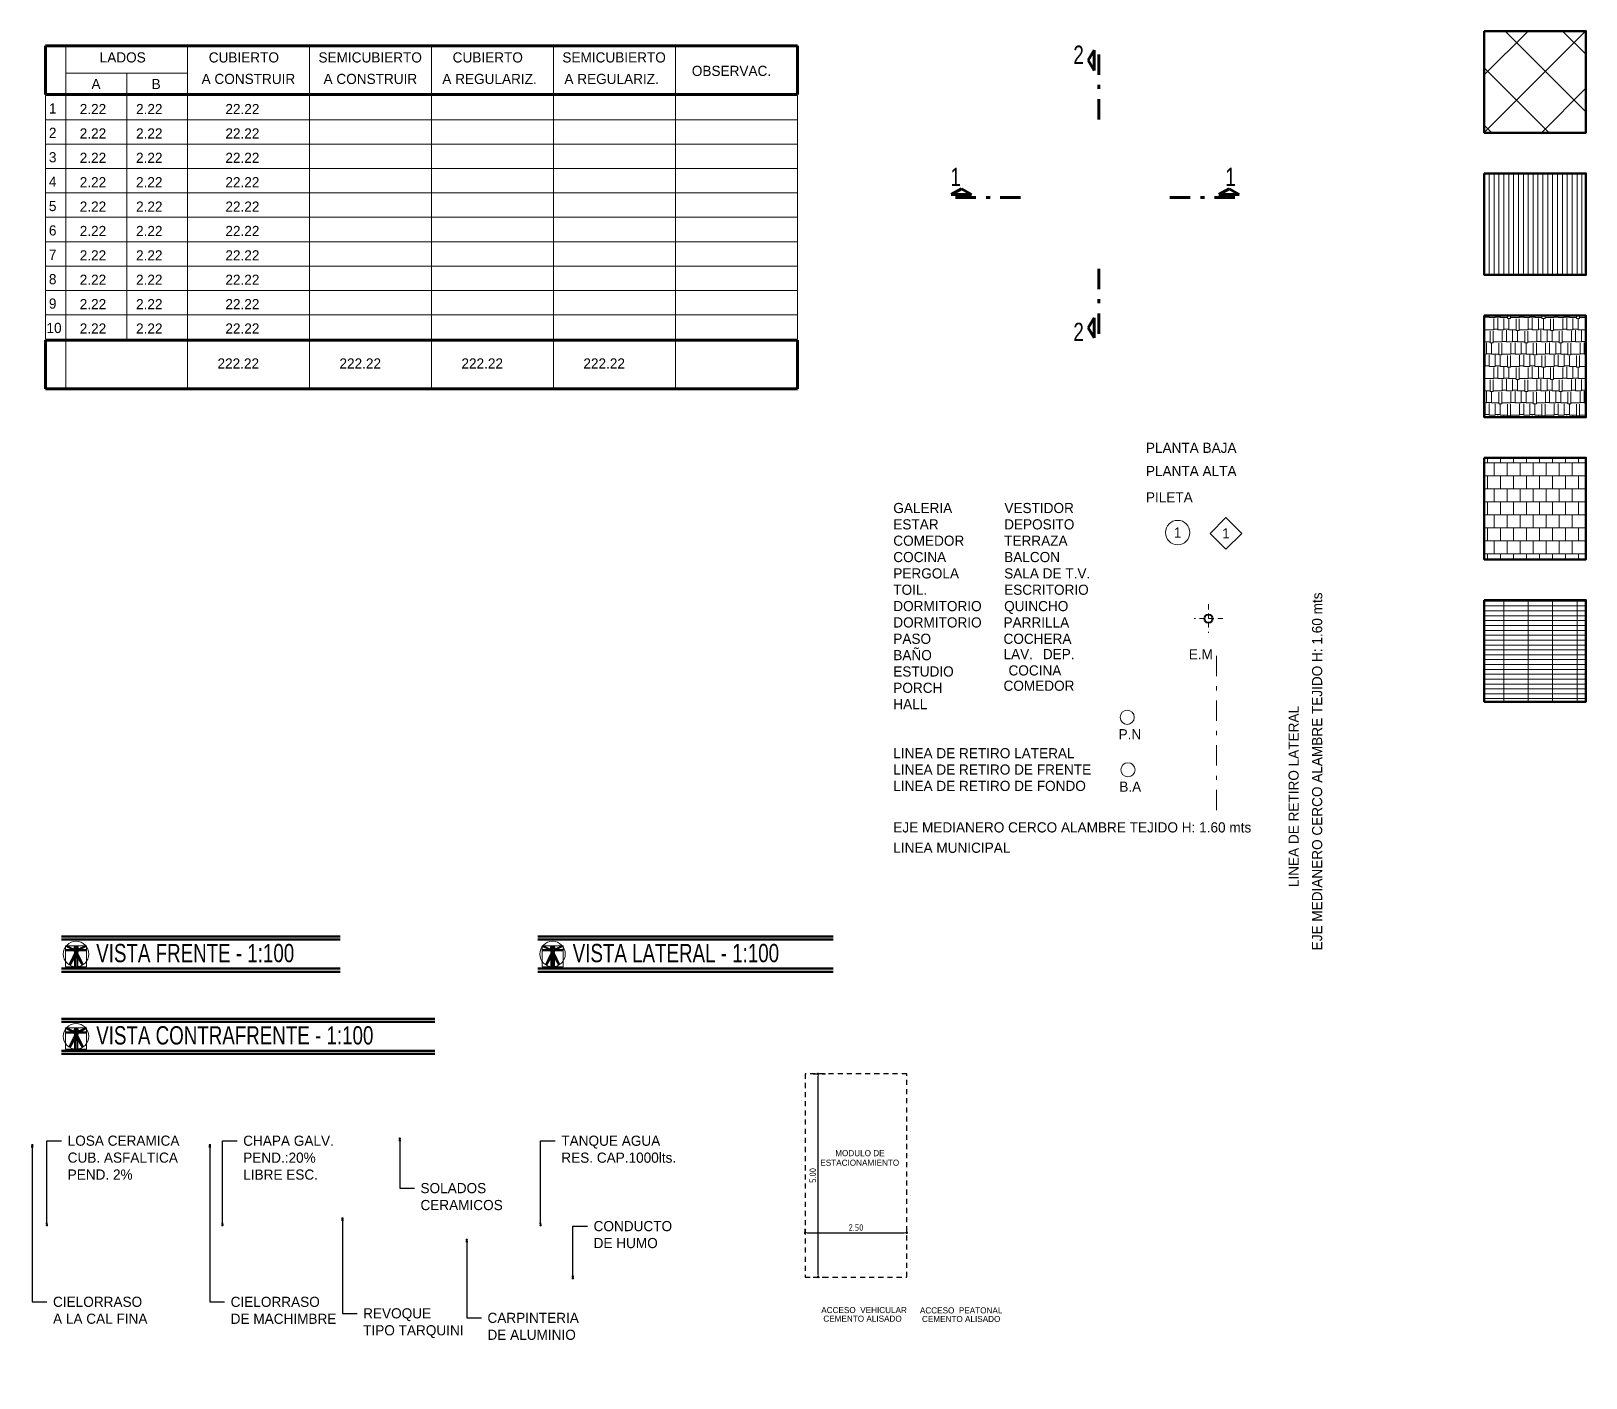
# Model space of a CAD drawing. Extents: x 233 to 569, y -241 to -74.
# Drawn here: x 475.55 to 513.8, y -205.48 to -172.34 of the extents above; entities that cross this region are included whole.
import ezdxf
from ezdxf import colors
from ezdxf.entities.mleader import LeaderData, LeaderLine
from ezdxf.enums import TextEntityAlignment as Align
from ezdxf.math import Vec2, Vec3

# ---------------------------------------------------------------- set-up
doc = ezdxf.new("R2010")
doc.units = 0
doc.header["$MEASUREMENT"] = 0
for name, pattern in [('ACAD_ISO03W100', [30, 12, -18]), ('DASHDOT', [1, 0.5, -0.25, 0, -0.25]), ('DOT2', [0.125, 0, -0.125]), ('HIDDEN2', [0.1875, 0.125, -0.0625])]:
    doc.linetypes.add(name, pattern=pattern)
doc.layers.get('0').update_dxf_attribs({"linetype": 'CONTINUOUS', "lineweight": 50})
doc.layers.get('DEFPOINTS').update_dxf_attribs({"linetype": 'CONTINUOUS'})
for name, color, linetype, lineweight in [('ACOTACIONES', 1, 'CONTINUOUS', 9), ('AUXILIAR', 8, 'CONTINUOUS', 9), ('COTAS', 1, 'CONTINUOUS', 9), ('GRAFISMOS', 8, 'CONTINUOUS', 13), ('LINEAS', 2, 'CONTINUOUS', 20), ('MARCOS', 4, 'CONTINUOUS', 80), ('TECHOS', 3, 'CONTINUOUS', 40), ('TEXTOGREEN', 3, 'CONTINUOUS', 40)]:
    doc.layers.add(name, color=color, linetype=linetype, lineweight=lineweight)
doc.layers.add('RETIRO', color=252, linetype='ACAD_ISO03W100')
doc.styles.add('ARIAL', font='')
doc.styles.add('AVANT', font='bahnschrift.ttf')
doc.styles.add('DAVID', font='bahnschrift.ttf')
doc.styles.add('DIN', font='bahnschrift.ttf')
doc.styles.add('SWISS LT CN BT', font='bahnschrift.ttf')
doc.styles.add('SWISSLTCNBT', font='bahnschrift.ttf')
doc.styles.add('TEMPUS', font='GILC____.TTF')
doc.styles.get('ARIAL').set_extended_font_data('DIN')
doc.dimstyles.new('PLANTA', dxfattribs={"dimscale": 0, "dimtxt": 0.16, "dimasz": 0.06, "dimexe": 0.18, "dimexo": 0, "dimgap": 0.05, "dimtad": 1, "dimzin": 0, "dimdsep": 46, "dimtxsty": 'ARIAL', "dimblk1": 'DOT', "dimblk2": 'DOT', "dimsah": 1, "dimcen": 0.09, "dimclrd": 1, "dimclre": 1, "dimclrt": 3, "dimadec": 0, "dimazin": 0, "dimtfac": 1, "dimtofl": 0, "dimtmove": 0, "dimatfit": 3, "dimldrblk": 'DOT', "dimfxl": 0.18, "dimtolj": 1, "dimtzin": 0, "dimarcsym": 0})
pattern_1 = [(45, (-259.65193, 183.895043), (-0.01254332228, 0.01254332228), [])]
pattern_2 = [(45, (-259.65193, 181.870588), (-0.01254332228, 0.01254332228), [])]
pattern_3 = [(45, (-247.931167, 183.895043), (-0.01254332228, 0.01254332228), [])]

# ---------------------------------------------------------------- blocks, each defined once
blk = doc.blocks.new('_DOT')
at = {"color": 0, "linetype": 'ByBlock'}
blk.add_line((-0.5, 0), (-1, 0), dxfattribs=at)
at = {"color": 0, "linetype": 'ByBlock', "const_width": 0.5}
blk.add_lwpolyline([(-0.25, 0, 1), (0.25, 0, 1)], format="xyb", close=True, dxfattribs=at)
blk = doc.blocks.new('*D144')
at = {"layer": 'COTAS', "color": 1, "linetype": 'DOT2', "lineweight": -2, "transparency": 16777216}
for p, q in [((494.594, -201.911), (494.594, -201.731)), ((497.094, -201.911), (497.094, -201.731))]:
    blk.add_line(p, q, dxfattribs=at)
at = {"layer": 'COTAS', "color": 1, "lineweight": -2, "transparency": 16777216}
blk.add_line((494.654, -201.911), (497.034, -201.911), dxfattribs=at)
at = {"layer": 'DEFPOINTS', "color": 0, "transparency": 16777216}
for p in [(494.594, -201.911), (497.094, -201.911), (497.094, -201.911)]:
    blk.add_point(p, dxfattribs=at)
at = {"layer": 'COTAS', "color": 1, "lineweight": -2, "transparency": 16777216, "xscale": 0.06, "yscale": 0.06, "zscale": 0.06, "rotation": 180}
blk.add_blockref('_DOT', (494.594, -201.911), dxfattribs=at)
at = {"layer": 'COTAS', "color": 1, "lineweight": -2, "transparency": 16777216, "xscale": 0.06, "yscale": 0.06, "zscale": 0.06}
blk.add_blockref('_DOT', (497.094, -201.911), dxfattribs=at)
at = {"layer": 'COTAS', "color": 3, "transparency": 16777216, "insert": (495.844, -201.78), "char_height": 0.16, "attachment_point": 5, "style": 'ARIAL'}
blk.add_mtext('\\A1;2.50', dxfattribs=at)
blk = doc.blocks.new('*D145')
at = {"layer": 'COTAS', "color": 1, "linetype": 'DOT2', "lineweight": -2, "transparency": 16777216}
for p, q in [((494.788, -197.999), (495.092, -197.999)), ((494.788, -202.999), (495.092, -202.999))]:
    blk.add_line(p, q, dxfattribs=at)
at = {"layer": 'COTAS', "color": 1, "lineweight": -2, "transparency": 16777216}
blk.add_line((494.912, -202.939), (494.912, -198.059), dxfattribs=at)
at = {"layer": 'DEFPOINTS', "color": 0, "transparency": 16777216}
for p in [(494.788, -197.999), (494.912, -197.999), (494.788, -202.999)]:
    blk.add_point(p, dxfattribs=at)
at = {"layer": 'COTAS', "color": 1, "lineweight": -2, "transparency": 16777216, "xscale": 0.06, "yscale": 0.06, "zscale": 0.06}
for p, rotation in [((494.912, -197.999), 90), ((494.912, -202.999), 270)]:
    blk.add_blockref('_DOT', p, dxfattribs=dict(at, rotation=rotation))
at = {"layer": 'COTAS', "color": 3, "transparency": 16777216, "insert": (494.781, -200.499), "char_height": 0.16, "attachment_point": 5, "rotation": 90, "style": 'ARIAL'}
blk.add_mtext('\\A1;5.00', dxfattribs=at)

msp = doc.modelspace()

# ---------------------------------------------------------------- hatches: boundary and pattern name
at = {"layer": 'AUXILIAR'}
h = msp.add_hatch(dxfattribs=at)
h.set_pattern_fill('_USER', color=256, angle=45, style=0, double=1, pattern_type=0)
h.set_pattern_definition([(45, (-36.6189, 19.7071), (-0.7071068, 0.7071068), []), (135, (-36.6189, 19.7071), (-0.7071068, -0.7071068), [])])
h.paths.add_polyline_path([(513.7998, -172.3426), (511.2998, -172.3426), (511.2998, -174.8426), (513.7998, -174.8426)])
h = msp.add_hatch(dxfattribs=at)
h.set_pattern_fill('_USER', color=256, scale=0.12, style=0, pattern_type=0)
h.set_pattern_definition([(0, (-36.61892, 18.95161), (0, 0.12), [])])
h.paths.add_polyline_path([(513.7998, -186.3426), (511.2998, -186.3426), (511.2998, -188.8426), (513.7998, -188.8426)])
at = {"layer": 'GRAFISMOS'}
h = msp.add_hatch(dxfattribs=at)
h.set_pattern_fill('_USER', color=256, scale=0.12, angle=90, style=0, pattern_type=0)
h.set_pattern_definition([(90, (-36.61892, 18.95161), (-0.12, 7e-18), [])])
h.paths.add_polyline_path([(513.7998, -175.8426), (511.2998, -175.8426), (511.2998, -178.3426), (513.7998, -178.3426)])
h = msp.add_hatch(dxfattribs=at)
h.set_pattern_fill('AR-RSHKE', color=256, scale=0.025, style=0)
h.set_pattern_definition([(0, (-36.61892, 26.7071), (0.6375, 0.3), [0.15, -0.125, 0.175, -0.075, 0.225, -0.1]), (0, (-36.46892, 26.7196), (0.6375, 0.3), [0.125, -0.475, 0.1, -0.15]), (0, (-36.16892, 26.68836), (0.6375, 0.3), [0.075, -0.775]), (90, (-36.61892, 26.7071), (-0.2125, 0.3), [0.2875, -0.9125]), (90, (-36.46892, 26.7071), (-0.2125, 0.3), [0.28125, -0.91875]), (90, (-36.34392, 26.7071), (-0.2125, 0.3), [0.2625, -0.9375]), (90, (-36.16892, 26.68836), (-0.2125, 0.3), [0.2875, -0.9125]), (90, (-36.09392, 26.68836), (-0.2125, 0.3), [0.2875, -0.9125]), (90, (-35.86892, 26.7071), (-0.2125, 0.3), [0.275, -0.925])])
h.paths.add_polyline_path([(513.7998, -179.3426), (511.2998, -179.3426), (511.2998, -181.8426), (513.7998, -181.8426)])
h = msp.add_hatch(dxfattribs=at)
h.set_pattern_fill('AR-B88', color=256, scale=0.04, style=0)
h.set_pattern_definition([(0, (-36.61892, 18.9516), (0, 0.32), []), (90, (-36.61892, 18.95161), (-0.16, 0.32), [0.32, -0.32])])
h.paths.add_polyline_path([(513.7998, -182.8426), (511.2998, -182.8426), (511.2998, -185.3426), (513.7998, -185.3426)])
at = {"layer": 'GRAFISMOS', "linetype": 'Continuous'}
h = msp.add_hatch(dxfattribs=at)
h.set_pattern_fill('_USER', color=256, scale=0.017739, angle=45, pattern_type=0)
h.set_pattern_definition(pattern_1)
h.paths.add_polyline_path([(476.705, -195.0268), (476.7018, -195.0199), (476.7158, -194.9732), (476.9172, -194.9732), (476.9172, -194.9398), (476.6962, -194.9398, 0.6769222), (476.6666, -194.8468), (476.659, -194.8468, 0.6769222), (476.6294, -194.9398), (476.4026, -194.9398), (476.4026, -194.9732), (476.6098, -194.9732), (476.6238, -195.0199), (476.6205, -195.0268), (476.6205, -195.364, 0.0232991), (476.6497, -195.3663), (476.6497, -195.1591, -1), (476.6759, -195.1591), (476.6759, -195.366, 0.0233419), (476.705, -195.3631)])
h = msp.add_hatch(dxfattribs=at)
h.set_pattern_fill('_USER', color=9, scale=0.017739, angle=45, pattern_type=0)
h.set_pattern_definition(pattern_1)
h.paths.add_polyline_path([(476.9131, -194.8676, 0.0211603), (476.8965, -194.8468), (476.8847, -194.8468), (476.7058, -194.9294, -0.0674267), (476.6962, -194.9398), (476.7671, -194.9398)])
h.paths.add_polyline_path([(476.4409, -194.8468), (476.4226, -194.8468, 0.0188448), (476.4078, -194.8652), (476.5584, -194.9398), (476.6294, -194.9398, -0.0674267), (476.6198, -194.9294)])
h.paths.add_polyline_path([(476.6205, -195.0268), (476.485, -195.3134, 0.0276533), (476.5149, -195.3311), (476.6205, -195.1503)])
h.paths.add_polyline_path([(476.705, -195.0268), (476.705, -195.1503), (476.8092, -195.3285, 0.0279173), (476.839, -195.3101)])
h = msp.add_hatch(dxfattribs=at)
h.set_pattern_fill('_USER', color=256, scale=0.017739, angle=45, pattern_type=0)
h.set_pattern_definition(pattern_3)
h.paths.add_polyline_path([(488.4258, -195.0268), (488.4225, -195.0199), (488.4365, -194.9732), (488.6379, -194.9732), (488.6379, -194.9398), (488.4169, -194.9398, 0.6769222), (488.3874, -194.8468), (488.3797, -194.8468, 0.6769222), (488.3502, -194.9398), (488.1234, -194.9398), (488.1234, -194.9732), (488.3306, -194.9732), (488.3446, -195.0199), (488.3413, -195.0268), (488.3413, -195.364, 0.0232991), (488.3705, -195.3663), (488.3705, -195.1591, -1), (488.3966, -195.1591), (488.3966, -195.366, 0.0233419), (488.4258, -195.3631)])
h = msp.add_hatch(dxfattribs=at)
h.set_pattern_fill('_USER', color=9, scale=0.017739, angle=45, pattern_type=0)
h.set_pattern_definition(pattern_3)
h.paths.add_polyline_path([(488.6338, -194.8676, 0.0211603), (488.6173, -194.8468), (488.6054, -194.8468), (488.4265, -194.9294, -0.0674267), (488.4169, -194.9398), (488.4879, -194.9398)])
h.paths.add_polyline_path([(488.1617, -194.8468), (488.1433, -194.8468, 0.0188448), (488.1285, -194.8652), (488.2792, -194.9398), (488.3502, -194.9398, -0.0674267), (488.3406, -194.9294)])
h.paths.add_polyline_path([(488.3413, -195.0268), (488.2058, -195.3134, 0.0276533), (488.2356, -195.3311), (488.3413, -195.1503)])
h.paths.add_polyline_path([(488.4258, -195.0268), (488.4258, -195.1503), (488.5299, -195.3285, 0.0279173), (488.5597, -195.3101)])
h = msp.add_hatch(dxfattribs=at)
h.set_pattern_fill('_USER', color=256, scale=0.017739, angle=45, pattern_type=0)
h.set_pattern_definition(pattern_2)
h.paths.add_polyline_path([(476.705, -197.0512), (476.7018, -197.0443), (476.7158, -196.9977), (476.9172, -196.9977), (476.9172, -196.9642), (476.6962, -196.9642, 0.6769222), (476.6666, -196.8713), (476.659, -196.8713, 0.6769222), (476.6294, -196.9642), (476.4026, -196.9642), (476.4026, -196.9977), (476.6098, -196.9977), (476.6238, -197.0443), (476.6205, -197.0512), (476.6205, -197.3884, 0.0232991), (476.6497, -197.3907), (476.6497, -197.1835, -1), (476.6759, -197.1835), (476.6759, -197.3904, 0.0233419), (476.705, -197.3876)])
h = msp.add_hatch(dxfattribs=at)
h.set_pattern_fill('_USER', color=9, scale=0.017739, angle=45, pattern_type=0)
h.set_pattern_definition(pattern_2)
h.paths.add_polyline_path([(476.9131, -196.892, 0.0211603), (476.8965, -196.8713), (476.8847, -196.8713), (476.7058, -196.9539, -0.0674267), (476.6962, -196.9642), (476.7671, -196.9642)])
h.paths.add_polyline_path([(476.4409, -196.8713), (476.4226, -196.8713, 0.0188448), (476.4078, -196.8897), (476.5584, -196.9642), (476.6294, -196.9642, -0.0674267), (476.6198, -196.9539)])
h.paths.add_polyline_path([(476.6205, -197.0512), (476.485, -197.3379, 0.0276533), (476.5149, -197.3555), (476.6205, -197.1747)])
h.paths.add_polyline_path([(476.705, -197.0512), (476.705, -197.1747), (476.8092, -197.3529, 0.0279173), (476.839, -197.3345)])
at = {"layer": 'LINEAS'}
h = msp.add_hatch(dxfattribs=at)
h.set_pattern_fill('_USER', color=256, scale=0.6, angle=90, style=0, pattern_type=0)
h.set_pattern_definition([(90, (-36.6189, 23.2071), (-0.6, 4e-17), [])])
h.paths.add_polyline_path([(513.7998, -186.3426), (511.2998, -186.3426), (511.2998, -188.8426), (513.7998, -188.8426)])

# ---------------------------------------------------------------- linework, layer by layer
for p, q in [((476.2991, -194.6182), (483.1542, -194.6182)), ((488.0198, -194.6182), (495.2801, -194.6182)), ((476.2991, -195.4869), (483.1542, -195.4869)), ((488.0198, -195.4869), (495.2801, -195.4869)), ((476.2991, -196.6427), (485.4871, -196.6427)), ((476.2991, -197.5114), (485.4871, -197.5114))]:
    msp.add_line(p, q)
at = {"color": 1}
for p, q in [((476.2991, -194.6932), (483.1542, -194.6932)), ((488.0198, -194.6932), (495.2801, -194.6932)), ((476.2991, -195.4119), (483.1542, -195.4119)), ((488.0198, -195.4119), (495.2801, -195.4119)), ((476.2991, -196.7177), (485.4871, -196.7177)), ((476.2991, -197.4364), (485.4871, -197.4364))]:
    msp.add_line(p, q, dxfattribs=at)
for points in [[(511.2998, -172.3426), (513.7998, -172.3426), (513.7998, -174.8426), (511.2998, -174.8426)], [(511.2998, -175.8426), (513.7998, -175.8426), (513.7998, -178.3426), (511.2998, -178.3426)], [(511.2998, -179.3426), (513.7998, -179.3426), (513.7998, -181.8426), (511.2998, -181.8426)], [(511.2998, -182.8426), (513.7998, -182.8426), (513.7998, -185.3426), (511.2998, -185.3426)], [(511.2998, -186.3426), (513.7998, -186.3426), (513.7998, -188.8426), (511.2998, -188.8426)]]:
    msp.add_lwpolyline(points, close=True)
at = {"layer": 'ACOTACIONES'}
for p, q in [((476.4049, -172.7044), (476.4049, -181.1444)), ((479.4049, -172.7044), (479.4049, -181.1444)), ((482.4049, -172.7044), (482.4049, -181.1444)), ((485.4049, -172.7044), (485.4049, -181.1444)), ((488.4049, -172.7044), (488.4049, -181.1444)), ((491.4049, -172.7044), (491.4049, -181.1444)), ((479.4049, -173.3758), (476.4049, -173.3758)), ((477.9049, -173.3758), (477.9049, -179.9244)), ((494.4049, -173.9244), (475.9049, -173.9244)), ((475.9049, -173.9244), (475.9049, -179.9244)), ((494.4049, -173.9244), (494.4049, -179.9244)), ((494.4049, -174.5244), (475.9049, -174.5244)), ((494.4049, -175.1244), (475.9049, -175.1244)), ((494.4049, -175.7244), (475.9049, -175.7244)), ((494.4049, -176.3244), (475.9049, -176.3244)), ((494.4049, -176.9244), (475.9049, -176.9244)), ((494.4049, -177.5244), (475.9049, -177.5244)), ((494.4049, -178.1244), (475.9049, -178.1244)), ((494.4049, -178.7244), (475.9049, -178.7244)), ((494.4049, -179.3244), (475.9049, -179.3244)), ((494.4049, -179.9244), (475.9049, -179.9244))]:
    msp.add_line(p, q, dxfattribs=at)
at = {"layer": 'AUXILIAR', "linetype": 'HIDDEN2'}
for p, q in [((504.516, -186.4466), (504.516, -187.1522)), ((504.8689, -186.7994), (504.1632, -186.7994))]:
    msp.add_line(p, q, dxfattribs=at)
at = {"layer": 'AUXILIAR'}
for centre in [(502.5173, -189.2274), (502.5355, -190.5178)]:
    msp.add_circle(centre, 0.1738, dxfattribs=at)
at = {"layer": 'COTAS'}
msp.add_lwpolyline([(504.9449, -185.0906), (505.3338, -184.7017), (504.9449, -184.3128), (504.556, -184.7017)], close=True, dxfattribs=at)
msp.add_circle((503.7571, -184.6816), 0.3, dxfattribs=at)
at = {"layer": 'GRAFISMOS', "linetype": 'Continuous'}
for p, q in [((476.4026, -194.8468), (476.9172, -194.8468)), ((476.4026, -194.8468), (476.4026, -195.3663)), ((476.6294, -194.9398), (476.4026, -194.9398)), ((476.6098, -194.9732), (476.4026, -194.9732)), ((476.5584, -194.9398), (476.4078, -194.8652)), ((476.6198, -194.9294), (476.4409, -194.8468)), ((476.6205, -195.0268), (476.485, -195.3134)), ((476.6098, -194.9732), (476.6238, -195.0199)), ((476.6205, -195.0268), (476.6238, -195.0199)), ((476.6205, -195.0268), (476.6205, -195.3663)), ((476.6962, -194.9398), (476.9172, -194.9398)), ((476.7158, -194.9732), (476.7018, -195.0199)), ((476.705, -195.0268), (476.7018, -195.0199)), ((476.705, -195.0268), (476.839, -195.3101)), ((476.705, -195.0268), (476.705, -195.3663)), ((476.7058, -194.9294), (476.8847, -194.8468)), ((476.7158, -194.9732), (476.9172, -194.9732)), ((476.7671, -194.9398), (476.9131, -194.8676)), ((476.9172, -194.8468), (476.9172, -195.3663)), ((488.1234, -194.8468), (488.6379, -194.8468)), ((488.1234, -194.8468), (488.1234, -195.3663)), ((488.3502, -194.9398), (488.1234, -194.9398)), ((488.3306, -194.9732), (488.1234, -194.9732)), ((488.2792, -194.9398), (488.1285, -194.8652)), ((488.3406, -194.9294), (488.1617, -194.8468)), ((488.3413, -195.0268), (488.2058, -195.3134)), ((488.3306, -194.9732), (488.3446, -195.0199)), ((488.3413, -195.0268), (488.3446, -195.0199)), ((488.3413, -195.0268), (488.3413, -195.3663)), ((488.4169, -194.9398), (488.6379, -194.9398)), ((488.4365, -194.9732), (488.4225, -195.0199)), ((488.4258, -195.0268), (488.4225, -195.0199)), ((488.4258, -195.0268), (488.5597, -195.3101)), ((488.4258, -195.0268), (488.4258, -195.3663)), ((488.4265, -194.9294), (488.6054, -194.8468)), ((488.4365, -194.9732), (488.6379, -194.9732)), ((488.4879, -194.9398), (488.6338, -194.8676)), ((488.6379, -194.8468), (488.6379, -195.3663)), ((476.4026, -195.3663), (476.9172, -195.3663)), ((476.5149, -195.3311), (476.6205, -195.1503)), ((476.6497, -195.3663), (476.6497, -195.1591)), ((476.6759, -195.3663), (476.6759, -195.1591)), ((476.8092, -195.3285), (476.705, -195.1503)), ((488.1234, -195.3663), (488.6379, -195.3663)), ((488.2356, -195.3311), (488.3413, -195.1503)), ((488.3705, -195.3663), (488.3705, -195.1591)), ((488.3966, -195.3663), (488.3966, -195.1591)), ((488.5299, -195.3285), (488.4258, -195.1503)), ((476.4026, -196.8713), (476.9172, -196.8713)), ((476.4026, -196.8713), (476.4026, -197.3907)), ((476.6294, -196.9642), (476.4026, -196.9642)), ((476.5584, -196.9642), (476.4078, -196.8897)), ((476.6198, -196.9539), (476.4409, -196.8713)), ((476.6962, -196.9642), (476.9172, -196.9642)), ((476.7058, -196.9539), (476.8847, -196.8713)), ((476.7671, -196.9642), (476.9131, -196.892)), ((476.9172, -196.8713), (476.9172, -197.3907)), ((476.6098, -196.9977), (476.4026, -196.9977)), ((476.6205, -197.0512), (476.485, -197.3379)), ((476.5149, -197.3555), (476.6205, -197.1747)), ((476.6098, -196.9977), (476.6238, -197.0443)), ((476.6205, -197.0512), (476.6238, -197.0443)), ((476.6205, -197.0512), (476.6205, -197.3907)), ((476.6497, -197.3907), (476.6497, -197.1835)), ((476.6759, -197.3907), (476.6759, -197.1835)), ((476.7158, -196.9977), (476.7018, -197.0443)), ((476.705, -197.0512), (476.7018, -197.0443)), ((476.705, -197.0512), (476.839, -197.3345)), ((476.705, -197.0512), (476.705, -197.3907)), ((476.8092, -197.3529), (476.705, -197.1747)), ((476.7158, -196.9977), (476.9172, -196.9977)), ((476.4026, -197.3907), (476.9172, -197.3907))]:
    msp.add_line(p, q, dxfattribs=at)
for centre in [(476.6596, -195.0526), (488.3803, -195.0526), (476.6596, -197.077)]:
    msp.add_circle(centre, 0.3138, dxfattribs=at)
for centre, radius, start, end in [((476.6628, -194.8992), 0.0525, 309.45813, 230.54187), ((488.3835, -194.8992), 0.0525, 309.45813, 230.54187), ((476.6628, -195.1591), 0.0131, 0, 180), ((488.3835, -195.1591), 0.0131, 0, 180), ((476.6628, -196.9237), 0.0525, 309.45813, 230.54187), ((476.6628, -197.1835), 0.0131, 0, 180)]:
    msp.add_arc(centre, radius, start, end, dxfattribs=at)
at = {"layer": 'LINEAS', "linetype": 'DASHDOT'}
msp.add_line((504.712, -191.5141), (504.712, -187.5141), dxfattribs=at)
at = {"layer": 'MARCOS'}
for p, q in [((475.9049, -172.7044), (494.4049, -172.7044)), ((475.9049, -173.9044), (475.9049, -172.7044)), ((494.4049, -172.7044), (494.4049, -173.9044)), ((494.4049, -173.9044), (475.9049, -173.9044)), ((494.4049, -179.9444), (475.9049, -179.9444)), ((475.9049, -179.9444), (475.9049, -181.1444)), ((494.4049, -181.1444), (494.4049, -179.9444)), ((475.9049, -181.1444), (494.4049, -181.1444))]:
    msp.add_line(p, q, dxfattribs=at)
at = {"layer": 'MARCOS', "linetype": 'DASHDOT'}
for p, q in [((501.8196, -174.5163), (501.8196, -172.811)), ((499.8947, -176.4412), (498.1894, -176.4412)), ((503.5672, -176.4412), (505.2725, -176.4412)), ((501.8196, -178.1889), (501.8196, -179.8941))]:
    msp.add_line(p, q, dxfattribs=at)
for points in [[(501.7034, -172.8121), (501.7034, -173.3101), (501.5596, -173.0611), (501.7034, -172.8121)], [(498.1902, -176.3637), (498.6882, -176.3637), (498.4392, -176.22), (498.1902, -176.3637)], [(505.2717, -176.3637), (504.7737, -176.3637), (505.0227, -176.22), (505.2717, -176.3637)], [(501.7034, -179.893), (501.7034, -179.395), (501.5596, -179.644), (501.7034, -179.893)]]:
    msp.add_lwpolyline(points, dxfattribs=at)
at = {"layer": 'RETIRO', "linetype": 'HIDDEN2'}
msp.add_lwpolyline([(494.5944, -202.9994), (497.0944, -202.9994), (497.0944, -197.9994), (494.5944, -197.9994)], close=True, dxfattribs=at)
at = {"layer": 'TECHOS'}
msp.add_circle((504.516, -186.7994), 0.1, dxfattribs=at)

# ---------------------------------------------------------------- texts
at = {"style": 'TEMPUS'}
for s, p in [('2', (501.1921, -173.1487)), ('1', (498.1678, -176.1552)), ('1', (504.9307, -176.1552)), ('2', (501.1921, -179.9696)), ('VISTA FRENTE - 1:100', (477.1562, -195.253)), ('VISTA LATERAL - 1:100', (488.877, -195.253)), ('VISTA CONTRAFRENTE - 1:100', (477.1562, -197.2774))]:
    msp.add_text(s, height=0.45, dxfattribs=at).set_placement(p)
at = {"layer": 'LINEAS', "style": 'DIN'}
for s, p in [('MODULO DE', (495.334, -200.026)), ('ESTACIONAMIENTO', (494.9683, -200.2616)), ('ACCESO  VEHICULAR', (494.991, -203.8872)), ('ACCESO  PEATONAL', (497.4173, -203.8951)), ('CEMENTO ALISADO', (495.0419, -204.0986)), ('CEMENTO ALISADO', (497.4682, -204.1065))]:
    msp.add_text(s, height=0.15, dxfattribs=at).set_placement(p)
at = {"layer": 'TECHOS'}
for s, style, p in [('LADOS', 'DAVID', (477.241, -173.1153)), ('CUBIERTO', 'DAVID', (479.9238, -173.1153)), ('SEMICUBIERTO', 'DAVID', (482.6226, -173.1153)), ('CUBIERTO', 'DAVID', (485.9238, -173.1153)), ('SEMICUBIERTO', 'DAVID', (488.6226, -173.1153)), ('OBSERVAC.', 'DAVID', (491.8072, -173.4463)), ('A', 'DAVID', (477.0393, -173.77)), ('B', 'DAVID', (478.5181, -173.77)), ('A CONSTRUIR', 'DAVID', (479.748, -173.6446)), ('A CONSTRUIR', 'DAVID', (482.748, -173.6446)), ('A REGULARIZ.', 'DAVID', (485.6699, -173.6446)), ('A REGULARIZ.', 'DAVID', (488.6724, -173.6446)), ('1', 'DAVID', (475.9918, -174.3719)), ('2', 'DAVID', (475.9918, -174.9719)), ('3', 'DAVID', (475.9918, -175.5719)), ('4', 'DAVID', (475.9918, -176.1719)), ('5', 'DAVID', (475.9918, -176.7719)), ('6', 'DAVID', (475.9918, -177.3719)), ('7', 'DAVID', (475.9918, -177.9719)), ('8', 'DAVID', (475.9918, -178.5719)), ('9', 'DAVID', (475.9918, -179.1719)), ('10', 'DAVID', (475.9325, -179.7719)), ('PLANTA BAJA', 'DIN', (502.9767, -182.7212)), ('PLANTA ALTA', 'DIN', (502.9767, -183.2933)), ('GALERIA', 'DIN', (496.7629, -184.2022)), ('VESTIDOR', 'DIN', (499.4957, -184.2022)), ('PILETA', 'DIN', (502.9767, -183.9382)), ('ESTAR', 'DIN', (496.7629, -184.6044)), ('DEPOSITO', 'DIN', (499.4896, -184.6044)), ('COMEDOR', 'DIN', (496.7629, -185.0066)), ('TERRAZA', 'DIN', (499.4896, -185.0066)), ('COCINA', 'DIN', (496.7629, -185.4088)), ('BALCON', 'DIN', (499.4896, -185.4088)), ('PERGOLA', 'DIN', (496.7629, -185.811)), ('SALA DE T.V.', 'DIN', (499.4896, -185.811)), ('TOIL.', 'DIN', (496.7629, -186.2132)), ('ESCRITORIO', 'DIN', (499.4896, -186.2132)), ('DORMITORIO', 'DIN', (496.7629, -186.6154)), ('QUINCHO', 'DIN', (499.4896, -186.6154)), ('DORMITORIO', 'DIN', (496.7629, -187.0176)), ('PARRILLA', 'DIN', (499.4738, -187.0176)), ('PASO', 'DIN', (496.7629, -187.4198)), ('COCHERA', 'DIN', (499.4738, -187.4198)), ('BAÑO', 'DIN', (496.7629, -187.822)), ('LAV.', 'DIN', (499.4738, -187.7968)), ('DEP.', 'DIN', (500.4418, -187.7968)), ('E.M', 'DIN', (504.0304, -187.8026)), ('ESTUDIO', 'DIN', (496.7629, -188.2242)), ('COCINA', 'DIN', (499.5963, -188.1985)), ('PORCH', 'DIN', (496.7629, -188.6264)), ('COMEDOR', 'DIN', (499.4738, -188.5755)), ('HALL', 'DIN', (496.7629, -189.0286)), ('P.N', 'DIN', (502.3036, -189.769)), ('LINEA DE RETIRO LATERAL', 'DIN', (496.7629, -190.2351)), ('LINEA DE RETIRO DE FRENTE', 'DIN', (496.7629, -190.6373)), ('LINEA DE RETIRO DE FONDO', 'DIN', (496.7629, -191.0395)), ('B.A', 'DIN', (502.3218, -191.0593)), ('EJE MEDIANERO CERCO ALAMBRE TEJIDO H: 1.60 mts', 'DIN', (496.7629, -192.0607)), ('LINEA MUNICIPAL', 'DIN', (496.7629, -192.5619))]:
    msp.add_text(s, height=0.25, dxfattribs=dict(at, style=style)).set_placement(p)
at = {"layer": 'TECHOS', "style": 'DIN'}
for s, p in [('EJE MEDIANERO CERCO ALAMBRE TEJIDO H: 1.60 mts', (507.3129, -194.9612)), ('LINEA DE RETIRO LATERAL', (506.7347, -193.4059))]:
    msp.add_text(s, height=0.25, rotation=90, dxfattribs=at).set_placement(p)
at = {"layer": 'TEXTOGREEN', "style": 'AVANT'}
for s, p in [('2.22', (476.7504, -174.3859)), ('2.22', (478.1356, -174.3859)), ('22.22', (480.3333, -174.3859)), ('2.22', (476.7504, -174.9859)), ('2.22', (478.1356, -174.9859)), ('22.22', (480.3333, -174.9859)), ('2.22', (476.7504, -175.5859)), ('2.22', (478.1356, -175.5859)), ('22.22', (480.3333, -175.5859)), ('2.22', (476.7504, -176.1859)), ('2.22', (478.1356, -176.1859)), ('22.22', (480.3333, -176.1859)), ('2.22', (476.7504, -176.7859)), ('2.22', (478.1356, -176.7859)), ('22.22', (480.3333, -176.7859)), ('2.22', (476.7504, -177.3859)), ('2.22', (478.1356, -177.3859)), ('22.22', (480.3333, -177.3859)), ('2.22', (476.7504, -177.9859)), ('2.22', (478.1356, -177.9859)), ('22.22', (480.3333, -177.9859)), ('2.22', (476.7504, -178.5859)), ('2.22', (478.1356, -178.5859)), ('22.22', (480.3333, -178.5859)), ('2.22', (476.7504, -179.1859)), ('2.22', (478.1356, -179.1859)), ('22.22', (480.3333, -179.1859)), ('2.22', (476.7504, -179.7859)), ('2.22', (478.1356, -179.7859)), ('22.22', (480.3333, -179.7859)), ('222.22', (480.1393, -180.6457)), ('222.22', (483.1393, -180.6457)), ('222.22', (486.1393, -180.6457)), ('222.22', (489.1393, -180.6457))]:
    msp.add_text(s, height=0.25, dxfattribs=at).set_placement(p)
at = {"layer": 'TEXTOGREEN', "style": 'SWISSLTCNBT'}
for p in [(503.7571, -184.6816), (504.9449, -184.7017)]:
    msp.add_text('1', height=0.25, dxfattribs=at).set_placement(p, align=Align.MIDDLE_CENTER)

# ---------------------------------------------------------------- dimensions: what is measured, and where the dimension line sits
at = {"layer": 'COTAS'}
for p1, p2, distance, picture, middle in [((494.7883, -202.9994), (494.7883, -197.9994), -0.1238, '*D145', (494.7807, -200.4994)), ((494.5944, -201.911), (497.0944, -201.911), 0, '*D144', (495.8444, -201.7795))]:
    dim = msp.add_aligned_dim(p1=p1, p2=p2, distance=distance, dimstyle='PLANTA', override={"dimscale": 1}, dxfattribs=at)
    dim.commit()
    dim.dimension.update_dxf_attribs({"geometry": picture, "text_midpoint": middle})

# ---------------------------------------------------------------- leaders
ml = msp.add_multileader_mtext('Standard')
ml.set_content('SOLADOS\\PCERAMICOS', color=3, style='SWISS LT CN BT')
ml.set_leader_properties(color=1)
ml.set_arrow_properties(name='DOT')
ml.build(insert=Vec2(0, 0))
ml.multileader.update_dxf_attribs({"text_right_attachment_type": 6, "dogleg_length": 0.36, "arrow_head_size": 0.06})
ctx = ml.context
ctx.base_point, ctx.char_height, ctx.arrow_head_size, ctx.landing_gap_size, ctx.plane_origin = Vec3(484.982, -200.8142), 0.25, 0.06, 0.15, Vec3(484.622, -199.5938)
ctx.right_attachment = 6
notes = []
notes.append((ctx, [(0, (1, 1, 0), (484.622, -200.8142), (1, 0), 0.36, [(0, [(484.622, -199.5938)], 0, [])])]))
ctx.mtext.insert, ctx.mtext.flow_direction = Vec3(485.132, -200.6865), 5
ml = msp.add_multileader_mtext('Standard')
ml.set_content('CIELORRASO\\PA LA CAL FINA', color=3, style='SWISS LT CN BT')
ml.set_leader_properties(color=1)
ml.set_arrow_properties(name='DOT')
ml.build(insert=Vec2(0, 0))
ml.multileader.update_dxf_attribs({"text_right_attachment_type": 6, "dogleg_length": 0.36, "arrow_head_size": 0.06})
ctx = ml.context
ctx.base_point, ctx.char_height, ctx.arrow_head_size, ctx.landing_gap_size, ctx.plane_origin = Vec3(475.9438, -203.6111), 0.25, 0.06, 0.15, Vec3(475.5838, -199.753)
ctx.right_attachment = 6
notes.append((ctx, [(0, (1, 1, 0), (475.5838, -203.6111), (1, 0), 0.36, [(0, [(475.5838, -199.753)], 0, [])])]))
ctx.mtext.insert, ctx.mtext.flow_direction = Vec3(476.0938, -203.4836), 5
ml = msp.add_multileader_mtext('Standard')
ml.set_content('CIELORRASO\\PDE MACHIMBRE', color=3, style='SWISS LT CN BT')
ml.set_leader_properties(color=1)
ml.set_arrow_properties(name='DOT')
ml.build(insert=Vec2(0, 0))
ml.multileader.update_dxf_attribs({"text_right_attachment_type": 6, "dogleg_length": 0.36, "arrow_head_size": 0.06})
ctx = ml.context
ctx.base_point, ctx.char_height, ctx.arrow_head_size, ctx.landing_gap_size, ctx.plane_origin = Vec3(480.3131, -203.6111), 0.25, 0.06, 0.15, Vec3(479.9531, -199.753)
ctx.right_attachment = 6
notes.append((ctx, [(0, (1, 1, 0), (479.9531, -203.6111), (1, 0), 0.36, [(0, [(479.9531, -199.753)], 0, [])])]))
ctx.mtext.insert, ctx.mtext.flow_direction = Vec3(480.4631, -203.4851), 5
ml = msp.add_multileader_mtext('Standard')
ml.set_content('REVOQUE\\PTIPO TARQUINI', color=3, style='SWISS LT CN BT')
ml.set_leader_properties(color=1)
ml.set_arrow_properties(name='DOT')
ml.build(insert=Vec2(0, 0))
ml.multileader.update_dxf_attribs({"text_right_attachment_type": 6, "dogleg_length": 0.36, "arrow_head_size": 0.06})
ctx = ml.context
ctx.base_point, ctx.char_height, ctx.arrow_head_size, ctx.landing_gap_size, ctx.plane_origin = Vec3(483.5718, -203.9003), 0.25, 0.06, 0.15, Vec3(483.2118, -201.5571)
ctx.right_attachment = 6
notes.append((ctx, [(0, (1, 1, 0), (483.2118, -203.9003), (1, 0), 0.36, [(0, [(483.2118, -201.5571)], 0, [])])]))
ctx.mtext.insert, ctx.mtext.flow_direction = Vec3(483.7218, -203.7678), 5
ml = msp.add_multileader_mtext('Standard')
ml.set_content('CONDUCTO\\PDE HUMO', color=3, style='SWISS LT CN BT')
ml.set_leader_properties(color=1)
ml.set_arrow_properties(name='DOT')
ml.build(insert=Vec2(0, 0))
ml.multileader.update_dxf_attribs({"text_right_attachment_type": 6, "dogleg_length": 0.36, "arrow_head_size": 0.06})
ctx = ml.context
ctx.base_point, ctx.char_height, ctx.arrow_head_size, ctx.landing_gap_size, ctx.plane_origin = Vec3(489.2406, -201.7472), 0.25, 0.06, 0.15, Vec3(488.8806, -203.0299)
ctx.right_attachment = 6
notes.append((ctx, [(0, (1, 1, 0), (488.8806, -201.7472), (1, 0), 0.36, [(0, [(488.8806, -203.0299)], 0, [])])]))
ctx.mtext.insert, ctx.mtext.flow_direction = Vec3(489.3906, -201.6212), 5
ml = msp.add_multileader_mtext('Standard')
ml.set_content('CARPINTERIA\\PDE ALUMINIO', color=3, style='SWISS LT CN BT')
ml.set_leader_properties(color=1)
ml.set_arrow_properties(name='DOT')
ml.build(insert=Vec2(0, 0))
ml.multileader.update_dxf_attribs({"text_right_attachment_type": 6, "dogleg_length": 0.36, "arrow_head_size": 0.06})
ctx = ml.context
ctx.base_point, ctx.char_height, ctx.arrow_head_size, ctx.landing_gap_size, ctx.plane_origin = Vec3(486.6301, -204.006), 0.25, 0.06, 0.15, Vec3(486.2701, -202.0839)
ctx.right_attachment = 6
notes.append((ctx, [(0, (1, 1, 0), (486.2701, -204.006), (1, 0), 0.36, [(0, [(486.2701, -202.0839)], 0, [])])]))
ctx.mtext.insert, ctx.mtext.flow_direction = Vec3(486.7801, -203.8784), 5
at = {"layer": 'TECHOS'}
ml = msp.add_multileader_mtext('Standard', dxfattribs=at)
ml.set_content('LOSA CERAMICA\\PCUB. ASFALTICA\\PPEND. 2%', color=3, style='SWISS LT CN BT')
ml.set_leader_properties(color=1)
ml.set_arrow_properties(name='DOT')
ml.build(insert=Vec2(0, 0))
ml.multileader.update_dxf_attribs({"text_right_attachment_type": 6, "dogleg_length": 0.36, "arrow_head_size": 0.06})
ctx = ml.context
ctx.base_point, ctx.char_height, ctx.arrow_head_size, ctx.landing_gap_size, ctx.plane_origin = Vec3(476.3037, -199.6468), 0.25, 0.06, 0.15, Vec3(475.9437, -201.7227)
ctx.right_attachment = 6
notes.append((ctx, [(0, (1, 1, 0), (475.9437, -199.6468), (1, 0), 0.36, [(0, [(475.9437, -201.7227)], 0, [])])]))
ctx.mtext.insert, ctx.mtext.flow_direction = Vec3(476.4537, -199.5194), 5
ml = msp.add_multileader_mtext('Standard', dxfattribs=at)
ml.set_content('CHAPA GALV.\\PPEND.:20%\\PLIBRE ESC.', color=3, style='SWISS LT CN BT')
ml.set_leader_properties(color=1)
ml.set_arrow_properties(name='DOT')
ml.build(insert=Vec2(0, 0))
ml.multileader.update_dxf_attribs({"text_right_attachment_type": 6, "dogleg_length": 0.36, "arrow_head_size": 0.06})
ctx = ml.context
ctx.base_point, ctx.char_height, ctx.arrow_head_size, ctx.landing_gap_size, ctx.plane_origin = Vec3(480.6215, -199.6468), 0.25, 0.06, 0.15, Vec3(480.2615, -201.7227)
ctx.right_attachment = 6
notes.append((ctx, [(0, (1, 1, 0), (480.2615, -199.6468), (1, 0), 0.36, [(0, [(480.2615, -201.7227)], 0, [])])]))
ctx.mtext.insert, ctx.mtext.flow_direction = Vec3(480.7715, -199.5207), 5
ml = msp.add_multileader_mtext('Standard', dxfattribs=at)
ml.set_content('TANQUE AGUA\\PRES. CAP.1000lts.', color=3, style='SWISS LT CN BT')
ml.set_leader_properties(color=1)
ml.set_arrow_properties(name='DOT')
ml.build(insert=Vec2(0, 0))
ml.multileader.update_dxf_attribs({"text_right_attachment_type": 6, "dogleg_length": 0.36, "arrow_head_size": 0.06})
ctx = ml.context
ctx.base_point, ctx.char_height, ctx.arrow_head_size, ctx.landing_gap_size, ctx.plane_origin = Vec3(488.4469, -199.6468), 0.25, 0.06, 0.15, Vec3(488.0869, -201.7227)
ctx.right_attachment = 6
notes.append((ctx, [(0, (1, 1, 0), (488.0869, -199.6468), (1, 0), 0.36, [(0, [(488.0869, -201.7227)], 0, [])])]))
ctx.mtext.insert, ctx.mtext.flow_direction = Vec3(488.5969, -199.5207), 5
for ctx, leaders in notes:
    for number, flags, end, landing, length, lines in leaders:
        leader = LeaderData()
        leader.index, (leader.has_last_leader_line, leader.has_dogleg_vector, leader.attachment_direction) = number, flags
        leader.last_leader_point, leader.dogleg_vector, leader.dogleg_length = Vec3(end), Vec3(landing), length
        for number, points, colour, breaks in lines:
            line = LeaderLine()
            line.index, line.vertices, line.color, line.breaks = number, Vec3.list(points), colors.encode_raw_color(colour), breaks
            leader.lines.append(line)
        ctx.leaders.append(leader)

doc.saveas('drawing.dxf')
